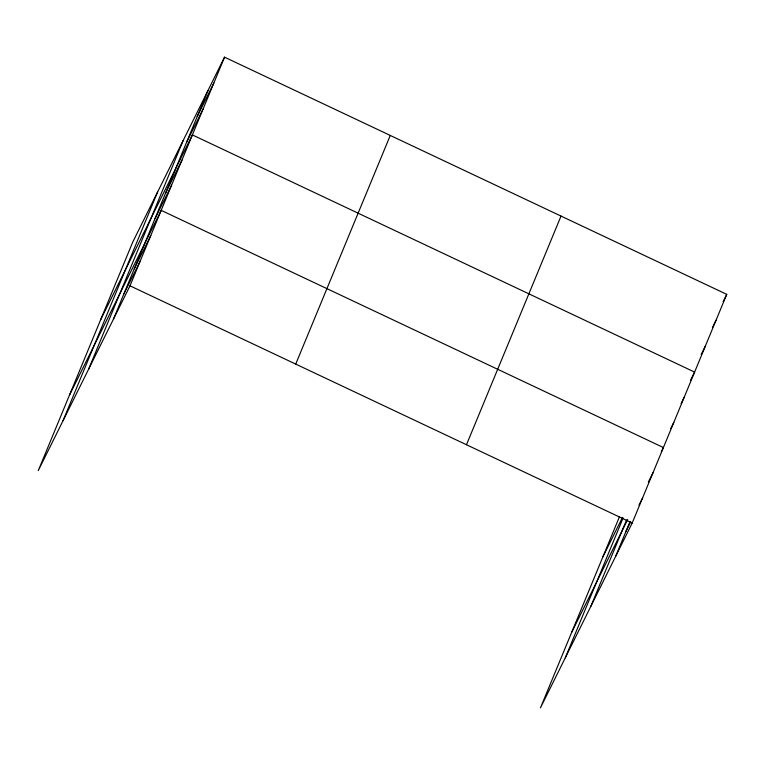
<?xml version="1.0" encoding="UTF-8"?>
<svg xmlns="http://www.w3.org/2000/svg" width="765" height="765" viewBox="0 0 765 765"><rect width="100%" height="100%" fill="white"/><g stroke="black" fill="none" stroke-linecap="round" stroke-linejoin="round"><path stroke-width="1.15" d="M63.055 420.674L157.6 192.015M88.616 369.189L183.151 140.531M113.421 319.225L207.956 90.566M224.537 57.165L132.794 241.989L38.25 470.647L129.993 285.823L224.537 57.165L726.75 294.353L632.206 523.011L540.463 707.835L619.382 516.968M295.72 364.102L390.265 135.443M466.478 444.742L561.022 216.084M565.268 657.862L623.14 517.886M590.819 606.377L626.545 519.99M615.624 556.413L630.102 521.414M197.246 116.481L213.827 83.079M186.526 142.395L203.108 108.993M100.645 319.732L192.398 134.917L694.601 372.096L690.46 380.444M165.412 193.459L181.994 160.067M155.018 218.618L171.59 185.216M69.452 395.189L161.195 210.365L663.408 447.554L661.333 451.733M134.219 268.917L150.791 235.524M123.815 294.076L140.397 260.674M723.126 301.659L726.75 294.353M712.406 327.573L716.03 320.267M701.18 354.53L705.32 346.182M602.858 556.92L622.5 517.36M681.099 403.518L684.206 397.255M670.695 428.668L673.802 422.404M571.665 632.378L627.711 519.473M648.347 482.103L653.004 472.713M626.028 531.254L630.695 521.864M638.976 505.168L642.61 497.862M129.993 285.823L632.206 523.011"/></g></svg>
